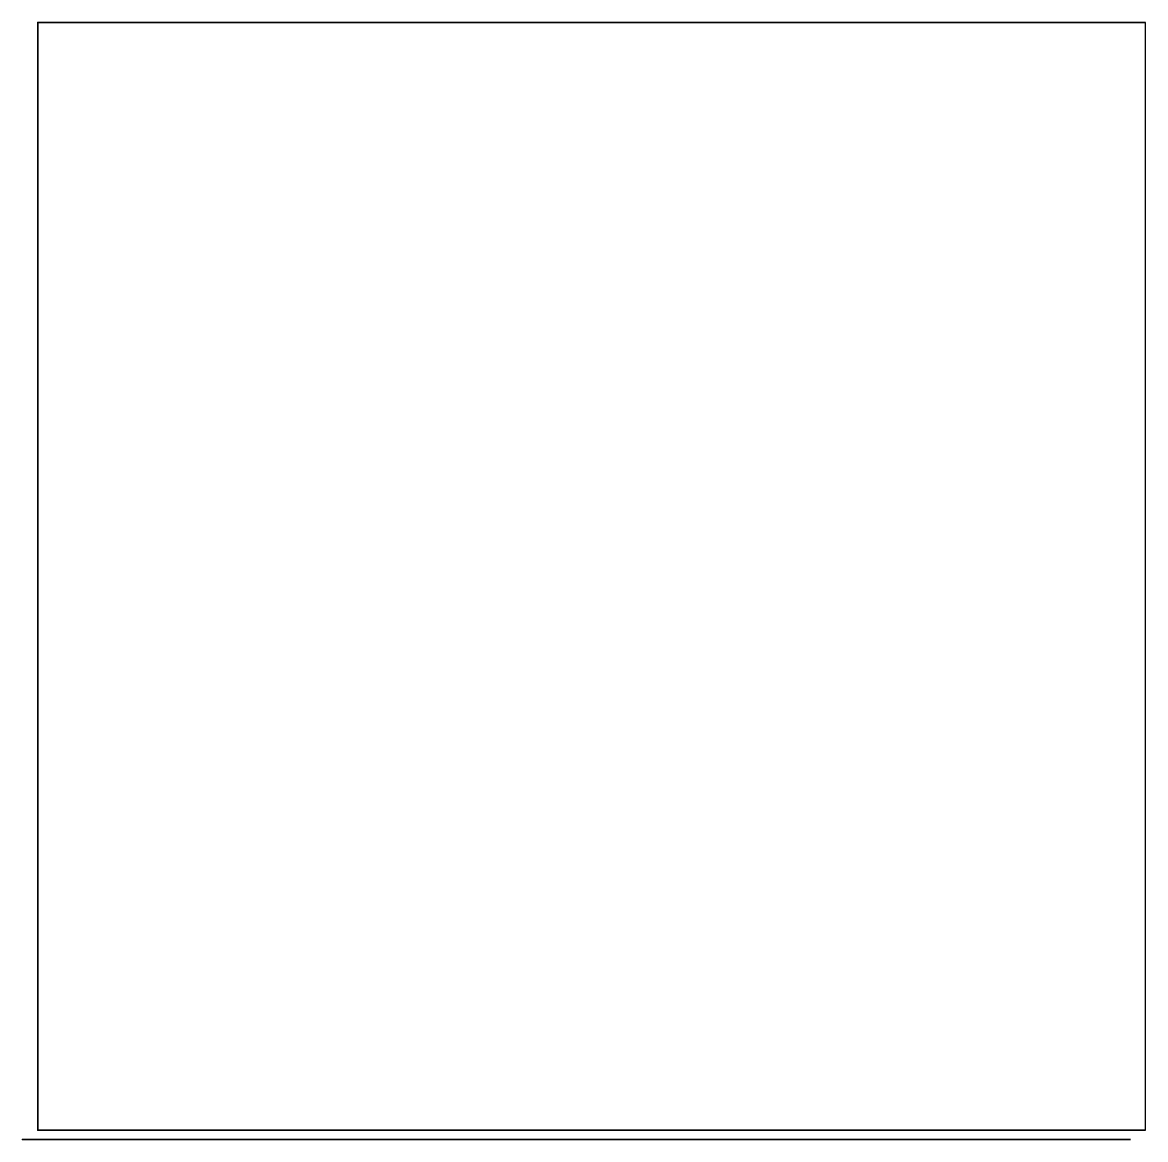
# Model space of a CAD drawing. Header units: centimetres. Extents: x 0 to 12.2, y 0 to 12.1.
import ezdxf

# ---------------------------------------------------------------- set-up
doc = ezdxf.new("R2010")
doc.units = ezdxf.units.CM
doc.header["$MEASUREMENT"] = 0
for name, color, linetype in [('Base_base', 7, 'Continuous'), ('Base_base_pattern', 7, 'Continuous'), ('Base_Base_pattern_side_sketch', 7, 'Continuous'), ('Base_Front Left', 7, 'Continuous'), ('Base_Front Sketch', 7, 'Continuous'), ('Base_Sketch9', 7, 'Continuous'), ('Lasercut v10_Sketch1', 7, 'Continuous')]:
    doc.layers.add(name, color=color, linetype=linetype)

# ---------------------------------------------------------------- blocks, each defined once
blk = doc.blocks.new('Base')
at = {"layer": 'Base_base'}
for p, q in [((12, 12), (0, 12)), ((0, 12), (0, 0)), ((12, 0), (12, 12)), ((0, 0), (12, 0))]:
    blk.add_line(p, q, dxfattribs=at)
blk.add_point((0, 0), dxfattribs=at)
at = {"layer": 'Base_base_pattern'}
for p, q in [((0, 12, 0.318), (0, 12)), ((0, 0, 0.318), (0, 12, 0.318)), ((0, 12), (0, 0)), ((0, 9.818, 0.318), (0, 10.909, 0.318)), ((0, 10.909), (0, 9.818)), ((0, 10.909, 0.318), (0, 10.909)), ((0, 9.818), (0, 9.818, 0.318)), ((0, 0), (0, 0, 0.318))]:
    blk.add_line(p, q, dxfattribs=at)
blk.add_point((0, 0), dxfattribs=at)
at = {"layer": 'Base_Base_pattern_side_sketch'}
for p, q in [((0, 12, 0.318), (12, 12, 0.318)), ((12, 12), (0, 12)), ((0, 12), (0, 12, 0.318)), ((10.909, 12, 0.318), (9.818, 12, 0.318)), ((9.818, 12), (10.909, 12)), ((9.818, 12, 0.318), (9.818, 12)), ((10.909, 12), (10.909, 12, 0.318)), ((12, 12, 0.318), (12, 12))]:
    blk.add_line(p, q, dxfattribs=at)
blk.add_point((0, 12), dxfattribs=at)
at = {"layer": 'Base_Front Left'}
for p, q in [((0, 12, 0.6), (0.318, 12, 0.6)), ((0, 12, 1.2), (0, 12, 0.6)), ((0, 12, 0.318), (0, 12, 3)), ((0.318, 12, 0.317), (0, 12, 0.318)), ((0, 12, 3), (0.318, 12, 3)), ((0.318, 12, 1.2), (0, 12, 1.2)), ((0.318, 12, 3), (0.318, 12, 0.317)), ((0.318, 12, 0.6), (0.318, 12, 1.2))]:
    blk.add_line(p, q, dxfattribs=at)
blk.add_point((0, 12), dxfattribs=at)
at = {"layer": 'Base_Front Sketch'}
for p, q in [((0, 12), (0, 12, 3)), ((0, 0), (0, 12)), ((0, 12, 3), (0, 0, 3)), ((0, 0, 3), (0, 0))]:
    blk.add_line(p, q, dxfattribs=at)
blk.add_point((0, 0), dxfattribs=at)
at = {"layer": 'Base_Sketch9'}
for p, q in [((0, 0), (12, 0)), ((12, 0, 3), (0, 0, 3)), ((0, 0, 3), (0, 0)), ((12, 0), (12, 0, 3))]:
    blk.add_line(p, q, dxfattribs=at)
blk.add_point((0, 0), dxfattribs=at)

msp = doc.modelspace()

# ---------------------------------------------------------------- linework, layer by layer
at = {"layer": 'Lasercut v10_Sketch1'}
for p, q in [((12, 0, 0.318), (0, 0, 0.318)), ((0, 0, 0.318), (0, 0)), ((0, 0), (12, 0)), ((9.818, 0, 0.318), (10.909, 0, 0.318)), ((9.818, 0), (9.818, 0, 0.318)), ((10.909, 0), (9.818, 0)), ((10.909, 0, 0.318), (10.909, 0)), ((10.909, 0, 0.318), (12, 0, 0.318)), ((10.909, 0), (10.909, 0, 0.318)), ((12, 0), (10.909, 0)), ((12, 0, 0.318), (12, 0)), ((12, 0), (12, 0, 0.318))]:
    msp.add_line(p, q, dxfattribs=at)
msp.add_point((0, 0), dxfattribs=at)

# ---------------------------------------------------------------- block references
msp.add_blockref('Base', (0.165, 0.101, -0.167))

doc.saveas('drawing.dxf')
